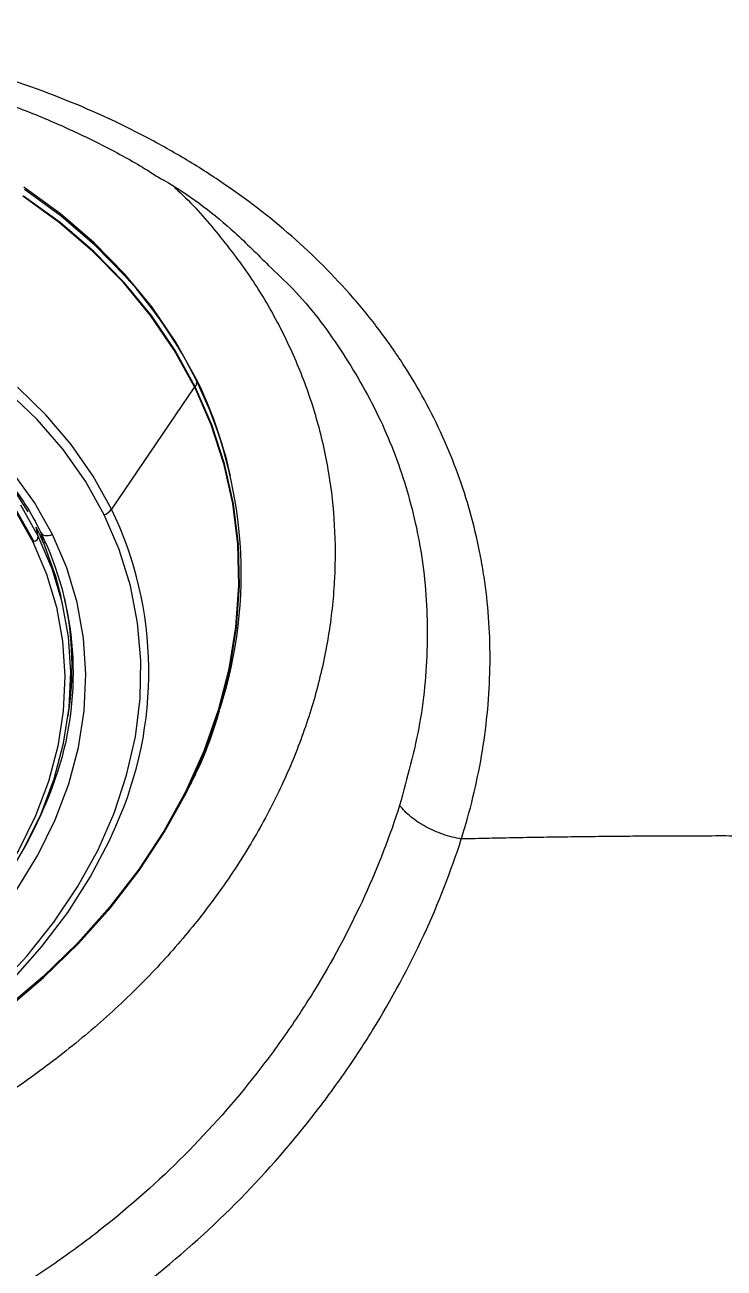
# Model space of a CAD drawing. Extents: x 527 to 611, y 788 to 934.
# Drawn here: x 588.041 to 590.527, y 869.666 to 874.083 of the extents above; entities that cross this region are included whole.
import ezdxf

# ---------------------------------------------------------------- set-up
doc = ezdxf.new("R2010")
doc.units = 0
doc.header["$MEASUREMENT"] = 0
doc.layers.add('1', color=4, linetype='Continuous')
doc.layers.add('GEOMETRY', color=3, linetype='Continuous', lineweight=25)

# ---------------------------------------------------------------- blocks, each defined once
blk = doc.blocks.new('2026_FLAIR')
at = {"layer": 'GEOMETRY'}
for p, q in [((61.5836, 69.4628), (61.5855, 69.4544)), ((61.5772, 69.4344), (61.2826, 68.9993)), ((61.5772, 69.4344), (61.5803, 69.434)), ((61.7055, 69.1173), (61.7036, 69.1257)), ((61.0221, 68.9032), (61.0149, 68.9348)), ((61.0406, 68.8791), (61.0323, 68.9154)), ((61.0406, 68.8791), (61.048, 68.8819)), ((61.1098, 68.657), (61.1026, 68.6886))]:
    blk.add_line(p, q, dxfattribs=at)
at = {"layer": 'GEOMETRY', "flags": 128}
for points in [[(61.5836, 69.4628), (61.5116, 69.5928), (61.4268, 69.717), (61.3298, 69.8348), (61.221, 69.9455), (61.1012, 70.0485), (60.9708, 70.1431)], [(61.5803, 69.434), (61.5086, 69.5635), (61.4241, 69.6872), (61.3275, 69.8046), (61.2192, 69.9148), (61.0997, 70.0174), (60.9699, 70.1117)], [(61.5772, 69.4344), (61.5055, 69.5638), (61.4212, 69.6874), (61.3246, 69.8046), (61.2164, 69.9147), (61.0971, 70.0172), (60.9675, 70.1113)], [(61.3337, 69.8242), (61.3317, 69.8264), (61.2229, 69.9371), (61.1031, 70.0401), (60.9728, 70.1347)], [(61.2826, 68.9993), (61.2169, 69.1168), (61.1389, 69.2287), (61.0489, 69.3342), (60.9477, 69.4326)], [(61.2563, 68.9795), (61.1897, 69.0983), (61.1103, 69.2112), (61.0185, 69.3175), (60.9151, 69.4163)], [(61.0724, 68.9091), (61.0084, 69.0225), (60.9315, 69.1299)], [(61.0221, 68.9032), (60.9598, 69.0136)], [(58.6756, 69.5151), (58.826, 69.5669), (58.9801, 69.6085), (59.1366, 69.6397), (59.2945, 69.6601), (59.4525, 69.6697), (59.6093, 69.6684), (59.7639, 69.6562), (59.915, 69.6331), (60.0615, 69.5994), (60.2023, 69.5553), (60.3363, 69.5012), (60.4624, 69.4374), (60.5798, 69.3644), (60.6875, 69.2829), (60.7847, 69.1933), (60.8706, 69.0965), (60.9447, 68.9931), (61.0063, 68.8839)], [(60.9067, 67.2207), (61.041, 67.335), (61.1653, 67.456), (61.2789, 67.583), (61.381, 67.7154), (61.4711, 67.8523), (61.5488, 67.9931), (61.6135, 68.137), (61.665, 68.2831), (61.7029, 68.4306), (61.727, 68.5787), (61.7372, 68.7266), (61.7335, 68.8734), (61.7158, 69.0184), (61.6842, 69.1607), (61.639, 69.2994), (61.5803, 69.434)], [(61.5772, 69.4344), (61.6357, 69.3001), (61.6809, 69.1614), (61.7124, 69.0193), (61.7301, 68.8746), (61.7339, 68.7279), (61.7237, 68.5802), (61.6996, 68.4323), (61.6617, 68.2849), (61.6103, 68.139), (61.5457, 67.9953), (61.4681, 67.8547), (61.378, 67.7179), (61.276, 67.5857), (61.1627, 67.4588), (61.0385, 67.338), (60.9043, 67.2239), (60.7608, 67.1171), (60.6087, 67.0183), (60.449, 66.928), (60.2825, 66.8467), (60.1102, 66.7749), (59.9969, 66.7339)], [(60.5936, 69.3509), (60.6845, 69.281), (60.7815, 69.1916), (60.8673, 69.095), (60.9412, 68.9918), (61.0027, 68.8828), (61.0513, 68.7689), (61.0866, 68.6509), (61.1084, 68.5298), (61.1165, 68.4064), (61.1108, 68.2817), (61.0914, 68.1566), (61.0584, 68.0322), (61.0122, 67.9092), (60.9529, 67.7888), (60.8811, 67.6717), (60.7974, 67.5589), (60.7023, 67.4513), (60.5967, 67.3496), (60.4812, 67.2546), (60.3568, 67.1671), (60.2244, 67.0877), (60.085, 67.017), (59.9397, 66.9557)], [(60.9862, 68.9893), (60.9176, 69.0971), (60.8471, 69.1866)], [(60.874, 67.296), (60.9815, 67.4111), (61.0777, 67.5319), (61.1618, 67.6574), (61.2332, 67.7869), (61.2915, 67.9194), (61.3362, 68.0541), (61.3671, 68.19), (61.3839, 68.3262), (61.3865, 68.4618), (61.3749, 68.5958), (61.3493, 68.7274), (61.3096, 68.8555), (61.2563, 68.9795)], [(61.0303, 68.9195), (61.0321, 68.915), (61.0352, 68.9112), (61.0396, 68.9083), (61.045, 68.9063), (61.0512, 68.9054), (61.058, 68.9056), (61.0652, 68.9068), (61.0724, 68.9091)], [(60.9459, 67.6482), (61.0206, 67.7701), (61.0823, 67.8955), (61.1305, 68.0235), (61.1648, 68.153), (61.185, 68.2832), (61.1909, 68.4131), (61.1825, 68.5415), (61.1598, 68.6677), (61.123, 68.7905), (61.0724, 68.9091)], [(60.9717, 67.7949), (61.0317, 67.9169), (61.0786, 68.0414), (61.112, 68.1675), (61.1317, 68.2942), (61.1374, 68.4206), (61.1292, 68.5456), (61.1071, 68.6683), (61.0714, 68.7878), (61.0221, 68.9032)], [(61.0406, 68.8791), (61.0834, 68.7614), (61.1026, 68.6886)], [(60.9323, 67.3296), (61.0351, 67.4453), (61.1267, 67.5661), (61.2065, 67.6913), (61.274, 67.8202), (61.2976, 67.8729)]]:
    blk.add_lwpolyline(points, dxfattribs=at)
at = {"layer": 'GEOMETRY'}
for centre, radius, start, end in [((60.1133, 68.7226), 1.6441, 26.4303, 42.0707), ((61.5592, 69.4502), 0.0266, 322.4844, 9.0533), ((60.218, 68.7867), 1.5238, 12.852, 26.337), ((60.1813, 68.7701), 1.5621, 342.1525, 25.9784), ((61.2371, 69.0323), 0.0563, 290.0408, 324.0246), ((60.0816, 68.42), 1.3334, 335.7759, 25.7487), ((59.9997, 68.4333), 1.1323, 23.1834, 26.2877), ((60.0043, 68.417), 1.1425, 342.1845, 26.0906), ((61.0017, 68.9038), 0.0204, 282.9137, 358.3802), ((59.9972, 68.4405), 1.1448, 351.1333, 12.1496), ((59.5311, 68.5905), 1.6461, 305.0716, 341.4759)]:
    blk.add_arc(centre, radius, start, end, dxfattribs=at)
for points, knots in [([(62.5262, 67.8274), (62.5574, 67.9265), (62.5813, 68.025), (62.615, 68.221), (62.6247, 68.3186), (62.6302, 68.5127), (62.6258, 68.6093), (62.6112, 68.7295), (62.6078, 68.7535), (62.6002, 68.8013), (62.5959, 68.8251), (62.5817, 68.8959), (62.5705, 68.9425), (62.5318, 69.0807), (62.499, 69.1705), (62.4197, 69.3456), (62.3732, 69.4309), (62.3061, 69.5347), (62.2922, 69.5553), (62.2637, 69.5961), (62.249, 69.6163), (62.2039, 69.676), (62.1724, 69.7148), (62.0733, 69.8285), (62.0013, 69.9005), (61.8453, 70.0371), (61.7614, 70.1017), (61.6488, 70.1778), (61.6259, 70.1927), (61.5795, 70.222), (61.5561, 70.2363), (61.485, 70.2784), (61.4364, 70.3052), (61.2877, 70.382), (61.1843, 70.4284), (60.969, 70.5115), (60.8571, 70.5483), (60.6826, 70.5961), (60.6237, 70.6106), (60.5052, 70.637), (60.4454, 70.6488), (60.2645, 70.6802), (60.1419, 70.6957), (59.9551, 70.7109), (59.8923, 70.7146), (59.7973, 70.7182), (59.7656, 70.719), (59.7018, 70.72), (59.6697, 70.7201), (59.5093, 70.7191), (59.3808, 70.7127), (59.252, 70.7007)], [0, 0, 0, 0, 0.0625, 0.0625, 0.125, 0.125, 0.1875, 0.1875, 0.203125, 0.203125, 0.21875, 0.21875, 0.25, 0.25, 0.3125, 0.3125, 0.375, 0.375, 0.390625, 0.390625, 0.40625, 0.40625, 0.4375, 0.4375, 0.5, 0.5, 0.5625, 0.5625, 0.578125, 0.578125, 0.59375, 0.59375, 0.625, 0.625, 0.6875, 0.6875, 0.75, 0.75, 0.78125, 0.78125, 0.8125, 0.8125, 0.875, 0.875, 0.90625, 0.90625, 0.921875, 0.921875, 0.9375, 0.9375, 1, 1, 1, 1]), ([(59.2494, 70.6339), (59.2764, 70.6367), (59.3672, 70.6461), (59.5224, 70.653), (59.714, 70.6548), (59.9041, 70.6473), (60.0904, 70.6315), (60.2715, 70.6069), (60.4482, 70.574), (60.6213, 70.5327), (60.7909, 70.483), (60.9559, 70.4249), (61.1152, 70.359), (61.2668, 70.2852), (61.3816, 70.2229), (61.4425, 70.183), (61.4586, 70.1725)], [0, 0, 0, 0, 0.033087, 0.111002, 0.189606, 0.268268, 0.34617, 0.423026, 0.499285, 0.576559, 0.654699, 0.733508, 0.812752, 0.892179, 0.971483, 1, 1, 1, 1]), ([(61.453, 70.1769), (61.4635, 70.1709), (61.5628, 70.1143), (61.6952, 70.011), (61.8013, 69.905), (61.8405, 69.8657)], [0, 0, 0, 0, 0.069597, 0.655704, 1, 1, 1, 1]), ([(61.506, 70.1426), (61.5099, 70.1391), (61.5652, 70.0902), (61.6564, 69.9853), (61.7759, 69.8296), (61.8742, 69.6654), (61.9546, 69.4939), (62.016, 69.3143), (62.0571, 69.1294), (62.0777, 68.9424), (62.0784, 68.753), (62.0586, 68.5606), (62.0182, 68.3683), (61.9584, 68.1794), (61.8793, 67.9932), (61.7804, 67.8095), (61.663, 67.6315), (61.5293, 67.462), (61.3797, 67.3004), (61.213, 67.1464), (61.0163, 66.9908), (60.7889, 66.8372), (60.6129, 66.7446), (60.5244, 66.698)], [0, 0, 0, 0, 0.003772, 0.052989, 0.102207, 0.150048, 0.197889, 0.247121, 0.296353, 0.344178, 0.392003, 0.441215, 0.490428, 0.538293, 0.586158, 0.635417, 0.684676, 0.732495, 0.780313, 0.82952, 0.878727, 0.939026, 1, 1, 1, 1]), ([(61.8405, 69.8657), (61.8694, 69.8386), (61.968, 69.7462), (62.1014, 69.5676), (62.2378, 69.3324), (62.3347, 69.0816), (62.395, 68.8144), (62.4117, 68.5326), (62.3873, 68.2399), (62.3336, 68.0443), (62.3067, 67.9468)], [0, 0, 0, 0, 0.054271, 0.184768, 0.316169, 0.447999, 0.579406, 0.719434, 0.85997, 1, 1, 1, 1]), ([(60.9327, 69.0779), (60.9474, 69.0575), (60.9851, 69.0057), (61.014, 68.9499), (61.0316, 68.916)], [0, 0, 0, 0, 0.392197, 1, 1, 1, 1]), ([(61.5562, 68.0076), (61.5652, 68.025), (61.5971, 68.0871), (61.6345, 68.1792), (61.6577, 68.2544), (61.6665, 68.2832)], [0, 0, 0, 0, 0.193196, 0.690908, 1, 1, 1, 1]), ([(62.3067, 67.9468), (62.2724, 67.8391), (62.231, 67.7316), (62.1334, 67.5177), (62.0774, 67.4113), (61.9818, 67.2535), (61.9479, 67.2012), (61.8762, 67.0973), (61.8382, 67.0456), (61.7196, 66.894), (61.6341, 66.7969), (61.4496, 66.6118), (61.3507, 66.5236), (61.2183, 66.4196), (61.1914, 66.3991), (61.1367, 66.3588), (61.1088, 66.3389), (61.0243, 66.2807), (60.9668, 66.2437), (60.7912, 66.1382), (60.6697, 66.0752), (60.4177, 65.9642), (60.2874, 65.9161), (60.1523, 65.8758)], [0, 0, 0, 0, 0.125, 0.125, 0.25, 0.25, 0.3125, 0.3125, 0.375, 0.375, 0.5, 0.5, 0.625, 0.625, 0.65625, 0.65625, 0.6875, 0.6875, 0.75, 0.75, 0.875, 0.875, 1, 1, 1, 1]), ([(62.5261, 67.8273), (62.5042, 67.831), (62.4822, 67.8367), (62.4395, 67.8515), (62.4189, 67.8606), (62.3805, 67.8815), (62.3627, 67.8933), (62.3314, 67.9189), (62.3178, 67.9327), (62.3068, 67.9468)], [0, 0, 0, 0, 0.25, 0.25, 0.5, 0.5, 0.75, 0.75, 1, 1, 1, 1]), ([(60.2242, 65.6358), (60.2958, 65.6574), (60.3664, 65.6812), (60.505, 65.7325), (60.5731, 65.76), (60.774, 65.8486), (60.9032, 65.9153), (61.0901, 66.0267), (61.1512, 66.0658), (61.2412, 66.1271), (61.2709, 66.1481), (61.3293, 66.1906), (61.358, 66.2122), (61.4993, 66.3219), (61.605, 66.4149), (61.8025, 66.6101), (61.8942, 66.7123), (62.0003, 66.8456), (62.0211, 66.8725), (62.0618, 66.9269), (62.0817, 66.9543), (62.1396, 67.0367), (62.1761, 67.092), (62.2792, 67.259), (62.3397, 67.3716), (62.4449, 67.5985), (62.4894, 67.7128), (62.5261, 67.8274)], [0, 0, 0, 0, 0.0625, 0.0625, 0.125, 0.125, 0.25, 0.25, 0.3125, 0.3125, 0.34375, 0.34375, 0.375, 0.375, 0.5, 0.5, 0.625, 0.625, 0.65625, 0.65625, 0.6875, 0.6875, 0.75, 0.75, 0.875, 0.875, 1, 1, 1, 1]), ([(64.3815, 67.8269), (64.349, 67.8277), (64.2839, 67.8292), (64.1863, 67.8311), (64.0886, 67.8328), (63.991, 67.8343), (63.8933, 67.8355), (63.7957, 67.8365), (63.698, 67.8372), (63.6004, 67.8377), (63.5027, 67.838), (63.405, 67.838), (63.3073, 67.8378), (63.2097, 67.8374), (63.112, 67.8367), (63.0143, 67.8357), (62.9167, 67.8345), (62.819, 67.8331), (62.7214, 67.8315), (62.6238, 67.8296), (62.5587, 67.8281), (62.5262, 67.8274)], [0, 0, 0, 0, 0.052631, 0.105263, 0.157894, 0.210526, 0.263157, 0.315789, 0.368421, 0.421052, 0.473684, 0.526316, 0.578947, 0.631579, 0.684211, 0.736842, 0.789474, 0.842106, 0.894737, 0.947369, 1, 1, 1, 1])]:
    blk.add_open_spline(points, degree=3, knots=knots, dxfattribs=at)

msp = doc.modelspace()

# ---------------------------------------------------------------- block references
at = {"layer": '1'}
msp.add_blockref('2026_FLAIR', (527.0666, 803.3631), dxfattribs=at)

doc.saveas('drawing.dxf')
